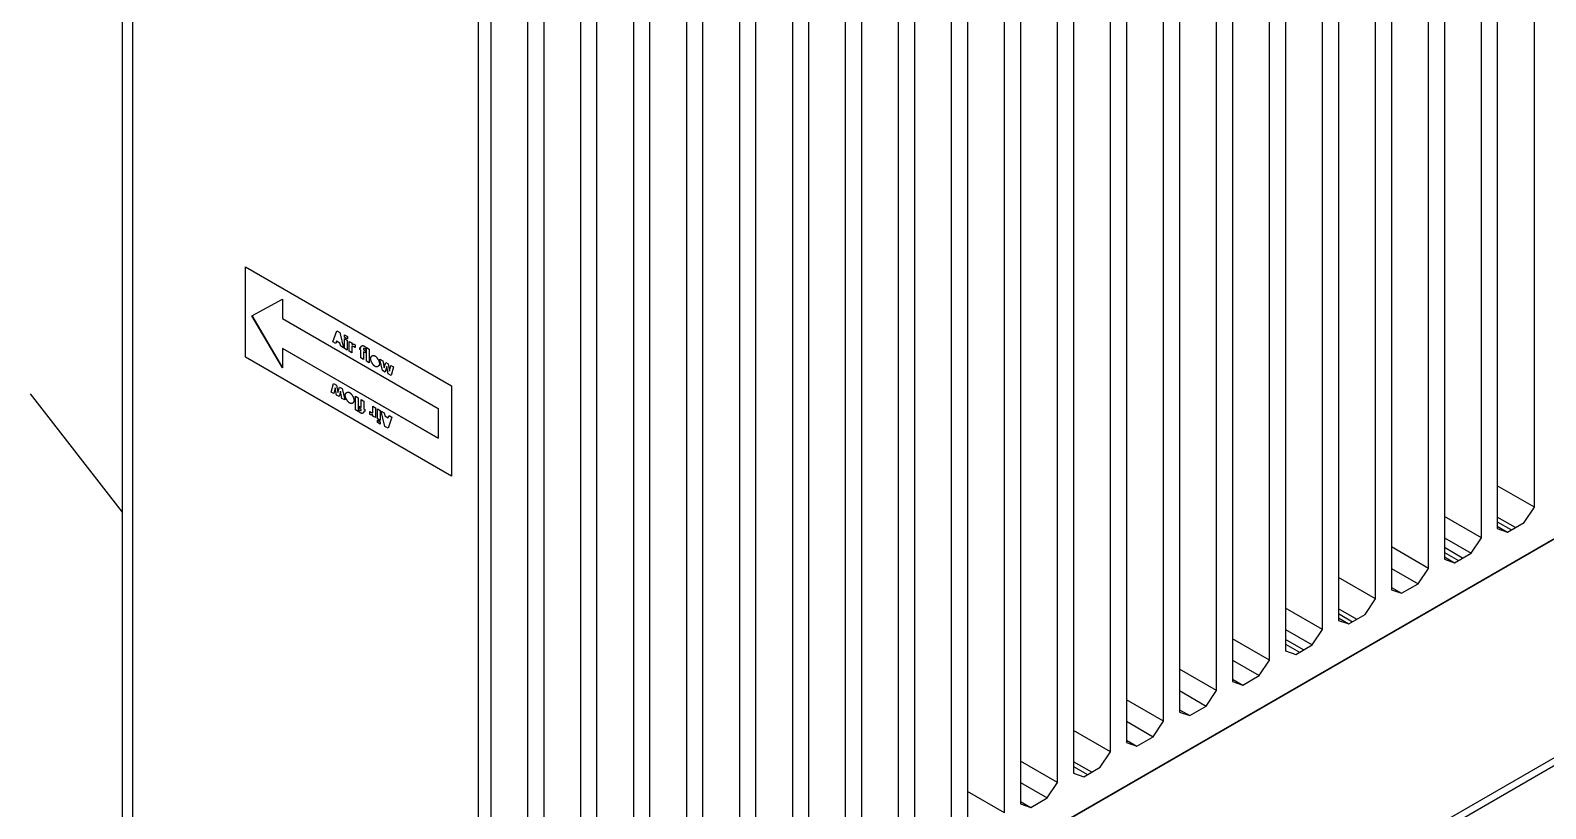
# Model space of a CAD drawing. Extents: x 0 to 258, y 0 to 184.
# Drawn here: x 67.93 to 80.94, y 89.93 to 96.62 of the extents above; entities that cross this region are included whole.
import ezdxf

# ---------------------------------------------------------------- set-up
doc = ezdxf.new("R2010")
doc.units = 0

msp = doc.modelspace()

# ---------------------------------------------------------------- linework, layer by layer
for p, q in [((80.839229, 92.522921), (80.839229, 104.032017)), ((80.520936, 103.848396), (80.520936, 92.3393)), ((80.384411, 92.260454), (80.384411, 103.76955)), ((80.066382, 103.58593), (80.066382, 92.076569)), ((79.929857, 91.997988), (79.929857, 103.507084)), ((79.611564, 103.323199), (79.611564, 91.814103)), ((79.475039, 91.735257), (79.475039, 103.244618)), ((79.156746, 103.060732), (79.156746, 91.551637)), ((79.020221, 91.472791), (79.020221, 102.981887)), ((78.701927, 102.798266), (78.701927, 91.28917)), ((78.565403, 91.210325), (78.565403, 102.71942)), ((78.247374, 102.5358), (78.247374, 91.026704)), ((78.110849, 90.947858), (78.110849, 102.456954)), ((77.792556, 102.273333), (77.792556, 90.764238)), ((77.656031, 90.685392), (77.656031, 102.194488)), ((77.337738, 102.010603), (77.337738, 90.501507)), ((77.201213, 90.422661), (77.201213, 101.932021)), ((76.883184, 101.748136), (76.883184, 90.23904)), ((76.746659, 90.160195), (76.746659, 101.66929)), ((76.428366, 101.48567), (76.428366, 89.976574)), ((76.291841, 89.897728), (76.291841, 101.406824)), ((68.717094, 101.20971), (68.717094, 87.16538)), ((75.973548, 101.223204), (75.973548, 89.714108)), ((68.804936, 101.087472), (68.804936, 87.042878)), ((75.837023, 89.635262), (75.837023, 101.144358)), ((75.518729, 100.960737), (75.518729, 89.451641)), ((75.382205, 89.372796), (75.382205, 100.881891)), ((75.064176, 100.698271), (75.064176, 89.18891)), ((74.927651, 89.110065), (74.927651, 100.619425)), ((74.609358, 100.43554), (74.609358, 88.926444)), ((74.472833, 88.847598), (74.472833, 100.356694)), ((74.154539, 100.173074), (74.154539, 88.663978)), ((74.018015, 88.585132), (74.018015, 100.094228)), ((73.699986, 99.910607), (73.699986, 88.401511)), ((73.563461, 88.322666), (73.563461, 99.831762)), ((73.245168, 99.648141), (73.245168, 88.139045)), ((73.108643, 88.060199), (73.108643, 99.569295)), ((72.79035, 99.385675), (72.79035, 87.876314)), ((72.653825, 87.797733), (72.653825, 99.306829)), ((71.77488, 86.922757), (71.77488, 99.166864)), ((72.335531, 99.122944), (72.335531, 87.613848)), ((72.199007, 87.535002), (72.199007, 99.044098)), ((71.880978, 98.860477), (71.880978, 87.351381)), ((85.492715, 94.841991), (71.77488, 86.922757)), ((71.77488, 86.92064), (85.492715, 94.839874)), ((69.777014, 93.809852), (69.777014, 94.58561)), ((69.777014, 94.58561), (71.544693, 93.565113)), ((69.777278, 94.585345), (69.777278, 94.585874)), ((69.777278, 94.585874), (71.544957, 93.565378)), ((69.82993, 94.16704), (70.095043, 94.309914)), ((70.095043, 94.309914), (70.095043, 94.14164)), ((70.095043, 93.718042), (69.82993, 94.16704)), ((69.830195, 94.167304), (70.095043, 93.718307)), ((70.095043, 94.14164), (71.429864, 93.371174)), ((70.526048, 93.943202), (70.558857, 94.0366)), ((70.55039, 93.929179), (70.526048, 93.943202)), ((70.55674, 93.948494), (70.55039, 93.929179)), ((70.587167, 93.930767), (70.55674, 93.948494)), ((70.558857, 94.0366), (70.585579, 94.021254)), ((70.585579, 94.021254), (70.618388, 93.890021)), ((70.593252, 93.904309), (70.587167, 93.930767)), ((70.626061, 93.982361), (70.626061, 94.002733)), ((70.626061, 94.002733), (70.650402, 93.988975)), ((70.650402, 93.968338), (70.626061, 93.982361)), ((70.626854, 93.884994), (70.626854, 93.969925)), ((70.626854, 93.969925), (70.649608, 93.956696)), ((70.649608, 93.956696), (70.649608, 93.872029)), ((70.650402, 93.988975), (70.650402, 93.968338)), ((70.667071, 93.861711), (70.667071, 93.946377)), ((70.667071, 93.946377), (70.689825, 93.933413)), ((70.689825, 93.933413), (70.689825, 93.921242)), ((70.689942, 93.921126), (70.690206, 93.921242)), ((70.690206, 93.921242), (70.691264, 93.921771)), ((70.691264, 93.921771), (70.692323, 93.9223)), ((70.692323, 93.9223), (70.693381, 93.922565)), ((70.693381, 93.922565), (70.69391, 93.922747)), ((70.69391, 93.922747), (70.694439, 93.922927)), ((70.694439, 93.922927), (70.695498, 93.923192)), ((70.695498, 93.923192), (70.696556, 93.923456)), ((70.696556, 93.923456), (70.697879, 93.923721)), ((70.697879, 93.923721), (70.699202, 93.923933)), ((70.699316, 93.923991), (70.69958, 93.924017)), ((70.69958, 93.924017), (70.700903, 93.923996)), ((70.700903, 93.923996), (70.702226, 93.923869)), ((70.702226, 93.923869), (70.70302, 93.923777)), ((70.70302, 93.923777), (70.704343, 93.923544)), ((70.704343, 93.923544), (70.705137, 93.923409)), ((70.705137, 93.923409), (70.70593, 93.923258)), ((70.70593, 93.923258), (70.707253, 93.922993)), ((70.707253, 93.922993), (70.708047, 93.922798)), ((70.708047, 93.922798), (70.708841, 93.922586)), ((70.708841, 93.922586), (70.710428, 93.922057)), ((70.710428, 93.922057), (70.712016, 93.921263)), ((70.711373, 93.921218), (70.711637, 93.921009)), ((70.711637, 93.921009), (70.71296, 93.920215)), ((70.71296, 93.920215), (70.714283, 93.919422)), ((70.714283, 93.919422), (70.716135, 93.918363)), ((70.716283, 93.918067), (70.716283, 93.892932)), ((71.544693, 92.789356), (69.777014, 93.809852)), ((71.429864, 93.115851), (70.095043, 93.886317)), ((70.095043, 93.886317), (70.095043, 93.718042)), ((70.095307, 93.886317), (70.095307, 93.886582)), ((70.095307, 93.886582), (71.429864, 93.116116)), ((70.618388, 93.890021), (70.593252, 93.904309)), ((70.649608, 93.872029), (70.626854, 93.884994)), ((70.689825, 93.848482), (70.667071, 93.861711)), ((70.69086, 93.905118), (70.689801, 93.90529)), ((70.689825, 93.905367), (70.689825, 93.848482)), ((70.691653, 93.904991), (70.69086, 93.905118)), ((70.692976, 93.904727), (70.691653, 93.904991)), ((70.69377, 93.904571), (70.692976, 93.904727)), ((70.694564, 93.904407), (70.69377, 93.904571)), ((70.695887, 93.904142), (70.694564, 93.904407)), ((70.69721, 93.903877), (70.695887, 93.904142)), ((70.698003, 93.903676), (70.69721, 93.903877)), ((70.699326, 93.903147), (70.698003, 93.903676)), ((70.70012, 93.90292), (70.699326, 93.903147)), ((70.701443, 93.90239), (70.70012, 93.90292)), ((70.702237, 93.902128), (70.701443, 93.90239)), ((70.70356, 93.901599), (70.702237, 93.902128)), ((70.704883, 93.900806), (70.70356, 93.901599)), ((70.705147, 93.90061), (70.704883, 93.900806)), ((70.706772, 93.899972), (70.705449, 93.900766)), ((70.708095, 93.899178), (70.706772, 93.899972)), ((70.709417, 93.89812), (70.708095, 93.899178)), ((70.71074, 93.897062), (70.709417, 93.89812)), ((70.712063, 93.896003), (70.71074, 93.897062)), ((70.713386, 93.894945), (70.712063, 93.896003)), ((70.71418, 93.894416), (70.713386, 93.894945)), ((70.714445, 93.894151), (70.71418, 93.894416)), ((70.716283, 93.892932), (70.714431, 93.894254)), ((70.756765, 93.876263), (70.756765, 93.894784)), ((70.756765, 93.894784), (70.766025, 93.889492)), ((70.766025, 93.870971), (70.756765, 93.876263)), ((70.765972, 93.891791), (70.765977, 93.89232)), ((70.765977, 93.89232), (70.766054, 93.893908)), ((70.766025, 93.889492), (70.766025, 93.891873)), ((70.766025, 93.804825), (70.766025, 93.870971)), ((70.788779, 93.791596), (70.766025, 93.804825)), ((70.766054, 93.893908), (70.766231, 93.895495)), ((70.766231, 93.895495), (70.766496, 93.896818)), ((70.766496, 93.896818), (70.766761, 93.898141)), ((70.766761, 93.898141), (70.76729, 93.899464)), ((70.76729, 93.899464), (70.767819, 93.900787)), ((70.767819, 93.900787), (70.768083, 93.901316)), ((70.768083, 93.901316), (70.768613, 93.902375)), ((70.768613, 93.902375), (70.769406, 93.903433)), ((70.769406, 93.903433), (70.7702, 93.904491)), ((70.7702, 93.904491), (70.770994, 93.905285)), ((70.770994, 93.905285), (70.771788, 93.906079)), ((70.771788, 93.906079), (70.772581, 93.906872)), ((70.772581, 93.906872), (70.77364, 93.907402)), ((70.77364, 93.907402), (70.774698, 93.907931)), ((70.774698, 93.907931), (70.775756, 93.90846)), ((70.775756, 93.90846), (70.776815, 93.908989)), ((70.776815, 93.908989), (70.777873, 93.909254)), ((70.777873, 93.909254), (70.778402, 93.909397)), ((70.778402, 93.909397), (70.779461, 93.909624)), ((70.779461, 93.909624), (70.780783, 93.909772)), ((70.780783, 93.909772), (70.782106, 93.909836)), ((70.782106, 93.909836), (70.783429, 93.90982)), ((70.783429, 93.90982), (70.784752, 93.909714)), ((70.784752, 93.909714), (70.786075, 93.909524)), ((70.786075, 93.909524), (70.787398, 93.909259)), ((70.787398, 93.909259), (70.788721, 93.908994)), ((70.787985, 93.877321), (70.787985, 93.876792)), ((70.787985, 93.876792), (70.806242, 93.866209)), ((70.788732, 93.879078), (70.788647, 93.877226)), ((70.788721, 93.908994), (70.790044, 93.908465)), ((70.788986, 93.880665), (70.788732, 93.879078)), ((70.806242, 93.847688), (70.788779, 93.857742)), ((70.788779, 93.857742), (70.788779, 93.791596)), ((70.789163, 93.881459), (70.788986, 93.880665)), ((70.789692, 93.882782), (70.789163, 93.881459)), ((70.790221, 93.88384), (70.789692, 93.882782)), ((70.790044, 93.908465), (70.791367, 93.907936)), ((70.790486, 93.88437), (70.790221, 93.88384)), ((70.791279, 93.885163), (70.790486, 93.88437)), ((70.792338, 93.885693), (70.791279, 93.885163)), ((70.791367, 93.907936), (70.79269, 93.907142)), ((70.792867, 93.885907), (70.792338, 93.885693)), ((70.79269, 93.907142), (70.794013, 93.906349)), ((70.793925, 93.886161), (70.792867, 93.885907)), ((70.794454, 93.886203), (70.793925, 93.886161)), ((70.794417, 93.906304), (70.794682, 93.9061)), ((70.795777, 93.886119), (70.794454, 93.886203)), ((70.794682, 93.9061), (70.796005, 93.905306)), ((70.7971, 93.885854), (70.795777, 93.886119)), ((70.796005, 93.905306), (70.796799, 93.904777)), ((70.796799, 93.904777), (70.798122, 93.903983)), ((70.798423, 93.885325), (70.7971, 93.885854)), ((70.798122, 93.903983), (70.799444, 93.903189)), ((70.799746, 93.884531), (70.798423, 93.885325)), ((70.799444, 93.903189), (70.800238, 93.90266)), ((70.800011, 93.884333), (70.799746, 93.884531)), ((70.800238, 93.90266), (70.801561, 93.901867)), ((70.801715, 93.883094), (70.800392, 93.883888)), ((70.801561, 93.901867), (70.802884, 93.900808)), ((70.803038, 93.882036), (70.801715, 93.883094)), ((70.802884, 93.900808), (70.803678, 93.900279)), ((70.80436, 93.880978), (70.803038, 93.882036)), ((70.803678, 93.900279), (70.805001, 93.899221)), ((70.805683, 93.879919), (70.80436, 93.880978)), ((70.805001, 93.899221), (70.806324, 93.898162)), ((70.807006, 93.878861), (70.805683, 93.879919)), ((70.806242, 93.866209), (70.806242, 93.847688)), ((70.806324, 93.898162), (70.807117, 93.897633)), ((70.808329, 93.877803), (70.807006, 93.878861)), ((70.807117, 93.897633), (70.807911, 93.897104)), ((70.807911, 93.897104), (70.809499, 93.896046)), ((70.809123, 93.877274), (70.808329, 93.877803)), ((70.809387, 93.877009), (70.809123, 93.877274)), ((70.811004, 93.875998), (70.809417, 93.877057)), ((70.809499, 93.896046), (70.811086, 93.894987)), ((70.811004, 93.895048), (70.811004, 93.875998)), ((70.815502, 93.77625), (70.815502, 93.893461)), ((70.815502, 93.893461), (70.838256, 93.880232)), ((70.838256, 93.880232), (70.838256, 93.763021)), ((70.850358, 93.798311), (70.850361, 93.798841)), ((70.850361, 93.798841), (70.850419, 93.800428)), ((70.850419, 93.800428), (70.850551, 93.802016)), ((70.850551, 93.802016), (70.850644, 93.802809)), ((70.850644, 93.802809), (70.850755, 93.803603)), ((70.850755, 93.803603), (70.85102, 93.804926)), ((70.85102, 93.804926), (70.851178, 93.80572)), ((70.85121, 93.793607), (70.851059, 93.796914)), ((70.851178, 93.80572), (70.85135, 93.806513)), ((70.851398, 93.791755), (70.85121, 93.793607)), ((70.85135, 93.806513), (70.851538, 93.807307)), ((70.851655, 93.789903), (70.851398, 93.791755)), ((70.851538, 93.807307), (70.852067, 93.80863)), ((70.851805, 93.789109), (70.851655, 93.789903)), ((70.851972, 93.788315), (70.851805, 93.789109)), ((70.852237, 93.786463), (70.851972, 93.788315)), ((70.852067, 93.80863), (70.852298, 93.809159)), ((70.852448, 93.78567), (70.852237, 93.786463)), ((70.852298, 93.809159), (70.852538, 93.809688)), ((70.852671, 93.784876), (70.852448, 93.78567)), ((70.852538, 93.809688), (70.853068, 93.811011)), ((70.852909, 93.784082), (70.852671, 93.784876)), ((70.853438, 93.78223), (70.852909, 93.784082)), ((70.853068, 93.811011), (70.853332, 93.811541)), ((70.853332, 93.811541), (70.853597, 93.81207)), ((70.853703, 93.781436), (70.853438, 93.78223)), ((70.853597, 93.81207), (70.854126, 93.813128)), ((70.853967, 93.780643), (70.853703, 93.781436)), ((70.854496, 93.77879), (70.853967, 93.780643)), ((70.854126, 93.813128), (70.85439, 93.813657)), ((70.85439, 93.813657), (70.854655, 93.814186)), ((70.854655, 93.814186), (70.855449, 93.815245)), ((70.855449, 93.815245), (70.855713, 93.815774)), ((70.855713, 93.815774), (70.855978, 93.816303)), ((70.855978, 93.816303), (70.856772, 93.817361)), ((70.856772, 93.817361), (70.857036, 93.817891)), ((70.857036, 93.817891), (70.857565, 93.81842)), ((70.857565, 93.81842), (70.858359, 93.819213)), ((70.858359, 93.819213), (70.858888, 93.819743)), ((70.858888, 93.819743), (70.859682, 93.820536)), ((70.859682, 93.820536), (70.860211, 93.820801)), ((70.860211, 93.820801), (70.86074, 93.821066)), ((70.86074, 93.821066), (70.861799, 93.821859)), ((70.861799, 93.821859), (70.862328, 93.822124)), ((70.862328, 93.822124), (70.862857, 93.822388)), ((70.862857, 93.822388), (70.863915, 93.822918)), ((70.863915, 93.822918), (70.864445, 93.823182)), ((70.864445, 93.823182), (70.865503, 93.823711)), ((70.865503, 93.823711), (70.866032, 93.823942)), ((70.866032, 93.823942), (70.866561, 93.824158)), ((70.866561, 93.824158), (70.86762, 93.824423)), ((70.86762, 93.824423), (70.868149, 93.8246)), ((70.868149, 93.8246), (70.868678, 93.824764)), ((70.868678, 93.824764), (70.869736, 93.825029)), ((70.869736, 93.825029), (70.870265, 93.825151)), ((70.870265, 93.825151), (70.870795, 93.825259)), ((70.870795, 93.825259), (70.872117, 93.825431)), ((70.872117, 93.825431), (70.872647, 93.825495)), ((70.872647, 93.825495), (70.873176, 93.825542)), ((70.873176, 93.825542), (70.874499, 93.825593)), ((70.874499, 93.825593), (70.875028, 93.82559)), ((70.875028, 93.82559), (70.875557, 93.825574)), ((70.875557, 93.825574), (70.87688, 93.825487)), ((70.87688, 93.825487), (70.877409, 93.825418)), ((70.877409, 93.825418), (70.877938, 93.825331)), ((70.877938, 93.825331), (70.878732, 93.825222)), ((70.878732, 93.825222), (70.880055, 93.824958)), ((70.880055, 93.824958), (70.880849, 93.824791)), ((70.880849, 93.824791), (70.882172, 93.824526)), ((70.882172, 93.824526), (70.883495, 93.823997)), ((70.883495, 93.823997), (70.884817, 93.823468)), ((70.884817, 93.823468), (70.887701, 93.82188)), ((70.888257, 93.82147), (70.888522, 93.821264)), ((70.888522, 93.821264), (70.889845, 93.82047)), ((70.889845, 93.82047), (70.892649, 93.818354)), ((70.892649, 93.818354), (70.893972, 93.817295)), ((70.893972, 93.817295), (70.895295, 93.815972)), ((70.895295, 93.815972), (70.896089, 93.815443)), ((70.896089, 93.815443), (70.896882, 93.814914)), ((70.896882, 93.814914), (70.898205, 93.813591)), ((70.898205, 93.813591), (70.898735, 93.812797)), ((70.898735, 93.812797), (70.899264, 93.812004)), ((70.899264, 93.812004), (70.900587, 93.810681)), ((70.900587, 93.810681), (70.901116, 93.809887)), ((70.901116, 93.809887), (70.901645, 93.809093)), ((70.901645, 93.809093), (70.902968, 93.807506)), ((70.902968, 93.807506), (70.903497, 93.806712)), ((70.903497, 93.806712), (70.904026, 93.805918)), ((70.904026, 93.805918), (70.905349, 93.804331)), ((70.905349, 93.804331), (70.905878, 93.803537)), ((70.905878, 93.803537), (70.906407, 93.802743)), ((70.906407, 93.802743), (70.907466, 93.801156)), ((70.907466, 93.801156), (70.907995, 93.800362)), ((70.907995, 93.800362), (70.908524, 93.799568)), ((70.908524, 93.799568), (70.909582, 93.797981)), ((70.909582, 93.797981), (70.910112, 93.797187)), ((70.910112, 93.797187), (70.910641, 93.796393)), ((70.910641, 93.796393), (70.911699, 93.794806)), ((70.911699, 93.794806), (70.912228, 93.794012)), ((70.912228, 93.794012), (70.912757, 93.793218)), ((70.912757, 93.793218), (70.913816, 93.791366)), ((70.913816, 93.791366), (70.914345, 93.790572)), ((70.914345, 93.790572), (70.915403, 93.78872)), ((70.915403, 93.78872), (70.915932, 93.787926)), ((70.915932, 93.787926), (70.916462, 93.787133)), ((70.916462, 93.787133), (70.917255, 93.785281)), ((70.917255, 93.785281), (70.917785, 93.784487)), ((70.917785, 93.784487), (70.918314, 93.783693)), ((70.918314, 93.783693), (70.919107, 93.781841)), ((70.919107, 93.781841), (70.919372, 93.781047)), ((70.919372, 93.781047), (70.920166, 93.779195)), ((70.951762, 93.697405), (70.930331, 93.794507)), ((70.930331, 93.794507), (70.954408, 93.780748)), ((70.954408, 93.780748), (70.965785, 93.718042)), ((70.838256, 93.763021), (70.815502, 93.77625)), ((70.854761, 93.777997), (70.854496, 93.77879)), ((70.855025, 93.777203), (70.854761, 93.777997)), ((70.855819, 93.775351), (70.855025, 93.777203)), ((70.856084, 93.774557), (70.855819, 93.775351)), ((70.856348, 93.773763), (70.856084, 93.774557)), ((70.857142, 93.771911), (70.856348, 93.773763)), ((70.857407, 93.771118), (70.857142, 93.771911)), ((70.857936, 93.770324), (70.857407, 93.771118)), ((70.85873, 93.768472), (70.857936, 93.770324)), ((70.859259, 93.767678), (70.85873, 93.768472)), ((70.860052, 93.765826), (70.859259, 93.767678)), ((70.860582, 93.765032), (70.860052, 93.765826)), ((70.861111, 93.764238), (70.860582, 93.765032)), ((70.862169, 93.762386), (70.861111, 93.764238)), ((70.862698, 93.761593), (70.862169, 93.762386)), ((70.863227, 93.760799), (70.862698, 93.761593)), ((70.864286, 93.758947), (70.863227, 93.760799)), ((70.864815, 93.758153), (70.864286, 93.758947)), ((70.865873, 93.756565), (70.864815, 93.758153)), ((70.866402, 93.755772), (70.865873, 93.756565)), ((70.866932, 93.754978), (70.866402, 93.755772)), ((70.86799, 93.75339), (70.866932, 93.754978)), ((70.868519, 93.752597), (70.86799, 93.75339)), ((70.869048, 93.751803), (70.868519, 93.752597)), ((70.870107, 93.750215), (70.869048, 93.751803)), ((70.870636, 93.749422), (70.870107, 93.750215)), ((70.871165, 93.748628), (70.870636, 93.749422)), ((70.872488, 93.74704), (70.871165, 93.748628)), ((70.873017, 93.746247), (70.872488, 93.74704)), ((70.873546, 93.745453), (70.873017, 93.746247)), ((70.874869, 93.743865), (70.873546, 93.745453)), ((70.875398, 93.743072), (70.874869, 93.743865)), ((70.875927, 93.742278), (70.875398, 93.743072)), ((70.87725, 93.740955), (70.875927, 93.742278)), ((70.87778, 93.740161), (70.87725, 93.740955)), ((70.878309, 93.739368), (70.87778, 93.740161)), ((70.879632, 93.738045), (70.878309, 93.739368)), ((70.880425, 93.737515), (70.879632, 93.738045)), ((70.881219, 93.736986), (70.880425, 93.737515)), ((70.882542, 93.735663), (70.881219, 93.736986)), ((70.883865, 93.734605), (70.882542, 93.735663)), ((70.88667, 93.732488), (70.883865, 93.734605)), ((70.887992, 93.731695), (70.88667, 93.732488)), ((70.888257, 93.731488), (70.887992, 93.731695)), ((70.891152, 93.730057), (70.8884, 93.73138)), ((70.892474, 93.729528), (70.891152, 93.730057)), ((70.893797, 93.728999), (70.892474, 93.729528)), ((70.89512, 93.728469), (70.893797, 93.728999)), ((70.896443, 93.728205), (70.89512, 93.728469)), ((70.897237, 93.728075), (70.896443, 93.728205)), ((70.898031, 93.727964), (70.897237, 93.728075)), ((70.898824, 93.727871), (70.898031, 93.727964)), ((70.900147, 93.727744), (70.898824, 93.727871)), ((70.900677, 93.727707), (70.900147, 93.727744)), ((70.901206, 93.727689), (70.900677, 93.727707)), ((70.902529, 93.727699), (70.901206, 93.727689)), ((70.903058, 93.727729), (70.902529, 93.727699)), ((70.903587, 93.727776), (70.903058, 93.727729)), ((70.904116, 93.727837), (70.903587, 93.727776)), ((70.905439, 93.728006), (70.904116, 93.727837)), ((70.905968, 93.728112), (70.905439, 93.728006)), ((70.906497, 93.728234), (70.905968, 93.728112)), ((70.907556, 93.728499), (70.906497, 93.728234)), ((70.908085, 93.728663), (70.907556, 93.728499)), ((70.909143, 93.728927), (70.908085, 93.728663)), ((70.909672, 93.729128), (70.909143, 93.728927)), ((70.910202, 93.729345), (70.909672, 93.729128)), ((70.91126, 93.729874), (70.910202, 93.729345)), ((70.911789, 93.730128), (70.91126, 93.729874)), ((70.912318, 93.730393), (70.911789, 93.730128)), ((70.913377, 93.730922), (70.912318, 93.730393)), ((70.913906, 93.731187), (70.913377, 93.730922)), ((70.914964, 93.731716), (70.913906, 93.731187)), ((70.915493, 93.73198), (70.914964, 93.731716)), ((70.916022, 93.732245), (70.915493, 93.73198)), ((70.916816, 93.733039), (70.916022, 93.732245)), ((70.917345, 93.733303), (70.916816, 93.733039)), ((70.917874, 93.733832), (70.917345, 93.733303)), ((70.918668, 93.734626), (70.917874, 93.733832)), ((70.919197, 93.735155), (70.918668, 93.734626)), ((70.919727, 93.735685), (70.919197, 93.735155)), ((70.92052, 93.736743), (70.919727, 93.735685)), ((70.920166, 93.779195), (70.92043, 93.778401)), ((70.92043, 93.778401), (70.920695, 93.777608)), ((70.920785, 93.737272), (70.92052, 93.736743)), ((70.920695, 93.777608), (70.921489, 93.775756)), ((70.921579, 93.73833), (70.920785, 93.737272)), ((70.921489, 93.775756), (70.921753, 93.774962)), ((70.921843, 93.73886), (70.921579, 93.73833)), ((70.921753, 93.774962), (70.922018, 93.774168)), ((70.922108, 93.739389), (70.921843, 93.73886)), ((70.922018, 93.774168), (70.922547, 93.772316)), ((70.922637, 93.740447), (70.922108, 93.739389)), ((70.922547, 93.772316), (70.922812, 93.771522)), ((70.922902, 93.740976), (70.922637, 93.740447)), ((70.922812, 93.771522), (70.923076, 93.770729)), ((70.923166, 93.741505), (70.922902, 93.740976)), ((70.923076, 93.770729), (70.923335, 93.769935)), ((70.923431, 93.742035), (70.923166, 93.741505)), ((70.923335, 93.769935), (70.923865, 93.768083)), ((70.92396, 93.743357), (70.923431, 93.742035)), ((70.923865, 93.768083), (70.924087, 93.767289)), ((70.924201, 93.743887), (70.92396, 93.743357)), ((70.924087, 93.767289), (70.924296, 93.766495)), ((70.924431, 93.744416), (70.924201, 93.743887)), ((70.924296, 93.766495), (70.92456, 93.764643)), ((70.92496, 93.745739), (70.924431, 93.744416)), ((70.92456, 93.764643), (70.924727, 93.763849)), ((70.924727, 93.763849), (70.924878, 93.763056)), ((70.924878, 93.763056), (70.925132, 93.761204)), ((70.925148, 93.746532), (70.92496, 93.745739)), ((70.925132, 93.761204), (70.925317, 93.759352)), ((70.925322, 93.747326), (70.925148, 93.746532)), ((70.925317, 93.759352), (70.925468, 93.756018)), ((70.925484, 93.74812), (70.925322, 93.747326)), ((70.925748, 93.749443), (70.925484, 93.74812)), ((70.926013, 93.752486), (70.925748, 93.749443)), ((70.926071, 93.754073), (70.926013, 93.752486)), ((70.926074, 93.754602), (70.926071, 93.754073)), ((70.975839, 93.683382), (70.951762, 93.697405)), ((70.965785, 93.718042), (70.979543, 93.766196)), ((70.988804, 93.730742), (70.975839, 93.683382)), ((70.979543, 93.766196), (70.999916, 93.754555)), ((71.001768, 93.668565), (70.988804, 93.730742)), ((70.999916, 93.754555), (71.012881, 93.69079)), ((71.02611, 93.654542), (71.001768, 93.668565)), ((71.012881, 93.69079), (71.023993, 93.740532)), ((71.023993, 93.740532), (71.047541, 93.727038)), ((71.047541, 93.727038), (71.02611, 93.654542)), ((71.77488, 85.04263), (86.730169, 93.676238)), ((70.510967, 93.511138), (70.532398, 93.583634)), ((70.532398, 93.583634), (70.55674, 93.569611)), ((70.545627, 93.547386), (70.534515, 93.497645)), ((70.558592, 93.483622), (70.545627, 93.547386)), ((70.55674, 93.569611), (70.569704, 93.507434)), ((70.569704, 93.507434), (70.582404, 93.55453)), ((70.582404, 93.55453), (70.606746, 93.540507)), ((70.606746, 93.540507), (70.628177, 93.44367)), ((71.544693, 93.565113), (71.544693, 92.789356)), ((71.544957, 93.565378), (71.544957, 92.78962)), ((67.929214, 93.496827), (68.717134, 92.479037)), ((70.534515, 93.497645), (70.510967, 93.511138)), ((70.578965, 93.47198), (70.558592, 93.483622)), ((70.592723, 93.520134), (70.578965, 93.47198)), ((70.6041, 93.457428), (70.592723, 93.520134)), ((70.628177, 93.44367), (70.6041, 93.457428)), ((70.632408, 93.483537), (70.632411, 93.484066)), ((70.632411, 93.484066), (70.632469, 93.485654)), ((70.632469, 93.485654), (70.632733, 93.488696)), ((70.632733, 93.488696), (70.632998, 93.490019)), ((70.632998, 93.490019), (70.633157, 93.490813)), ((70.63317, 93.478788), (70.633016, 93.482121)), ((70.633157, 93.490813), (70.633331, 93.491607)), ((70.633355, 93.476936), (70.63317, 93.478788)), ((70.633331, 93.491607), (70.633519, 93.492401)), ((70.633609, 93.475084), (70.633355, 93.476936)), ((70.633519, 93.492401), (70.634048, 93.493723)), ((70.633757, 93.47429), (70.633609, 93.475084)), ((70.633924, 93.473496), (70.633757, 93.47429)), ((70.634189, 93.471644), (70.633924, 93.473496)), ((70.634048, 93.493723), (70.634279, 93.494253)), ((70.634398, 93.47085), (70.634189, 93.471644)), ((70.634279, 93.494253), (70.634522, 93.494782)), ((70.63462, 93.470056), (70.634398, 93.47085)), ((70.634522, 93.494782), (70.635051, 93.496105)), ((70.635149, 93.468204), (70.63462, 93.470056)), ((70.635051, 93.496105), (70.635316, 93.496634)), ((70.635408, 93.467411), (70.635149, 93.468204)), ((70.635316, 93.496634), (70.63558, 93.497163)), ((70.635673, 93.466617), (70.635408, 93.467411)), ((70.63558, 93.497163), (70.635845, 93.497692)), ((70.635937, 93.465823), (70.635673, 93.466617)), ((70.635845, 93.497692), (70.636374, 93.49875)), ((70.636467, 93.463971), (70.635937, 93.465823)), ((70.636374, 93.49875), (70.636639, 93.49928)), ((70.636731, 93.463177), (70.636467, 93.463971)), ((70.636639, 93.49928), (70.636903, 93.499809)), ((70.636996, 93.462384), (70.636731, 93.463177)), ((70.636903, 93.499809), (70.637697, 93.500867)), ((70.63779, 93.460531), (70.636996, 93.462384)), ((70.637697, 93.500867), (70.637962, 93.501396)), ((70.638054, 93.459738), (70.63779, 93.460531)), ((70.637962, 93.501396), (70.638755, 93.50219)), ((70.638319, 93.458944), (70.638054, 93.459738)), ((70.639112, 93.457092), (70.638319, 93.458944)), ((70.638755, 93.50219), (70.639284, 93.502719)), ((70.639377, 93.456298), (70.639112, 93.457092)), ((70.639284, 93.502719), (70.639814, 93.503248)), ((70.640171, 93.454446), (70.639377, 93.456298)), ((70.639814, 93.503248), (70.640607, 93.504042)), ((70.6407, 93.453652), (70.640171, 93.454446)), ((70.640607, 93.504042), (70.641137, 93.504307)), ((70.641229, 93.452859), (70.6407, 93.453652)), ((70.641137, 93.504307), (70.641666, 93.504571)), ((70.642023, 93.451006), (70.641229, 93.452859)), ((70.641666, 93.504571), (70.642459, 93.505365)), ((70.642552, 93.450213), (70.642023, 93.451006)), ((70.642459, 93.505365), (70.642989, 93.50563)), ((70.643081, 93.449419), (70.642552, 93.450213)), ((70.642989, 93.50563), (70.643518, 93.505894)), ((70.64414, 93.447567), (70.643081, 93.449419)), ((70.643518, 93.505894), (70.644576, 93.506423)), ((70.644669, 93.446773), (70.64414, 93.447567)), ((70.644576, 93.506423), (70.645105, 93.506688)), ((70.645727, 93.444921), (70.644669, 93.446773)), ((70.645105, 93.506688), (70.646164, 93.507217)), ((70.646256, 93.444127), (70.645727, 93.444921)), ((70.646164, 93.507217), (70.646693, 93.507482)), ((70.646785, 93.443334), (70.646256, 93.444127)), ((70.646693, 93.507482), (70.647222, 93.507736)), ((70.647844, 93.441746), (70.646785, 93.443334)), ((70.647222, 93.507736), (70.64828, 93.508265)), ((70.648373, 93.440952), (70.647844, 93.441746)), ((70.64828, 93.508265), (70.648809, 93.508479)), ((70.648902, 93.440159), (70.648373, 93.440952)), ((70.648809, 93.508479), (70.649339, 93.508683)), ((70.64996, 93.438571), (70.648902, 93.440159)), ((70.649339, 93.508683), (70.650397, 93.508948)), ((70.65049, 93.437777), (70.64996, 93.438571)), ((70.650397, 93.508948), (70.650926, 93.509112)), ((70.651019, 93.436984), (70.65049, 93.437777)), ((70.650926, 93.509112), (70.651984, 93.509376)), ((70.652077, 93.435396), (70.651019, 93.436984)), ((70.651984, 93.509376), (70.652514, 93.509498)), ((70.652606, 93.434602), (70.652077, 93.435396)), ((70.652514, 93.509498), (70.653043, 93.509604)), ((70.653135, 93.433809), (70.652606, 93.434602)), ((70.653043, 93.509604), (70.654366, 93.509773)), ((70.654458, 93.432221), (70.653135, 93.433809)), ((70.654366, 93.509773), (70.654895, 93.509834)), ((70.654987, 93.431427), (70.654458, 93.432221)), ((70.654895, 93.509834), (70.655424, 93.509882)), ((70.655517, 93.430634), (70.654987, 93.431427)), ((70.655424, 93.509882), (70.655953, 93.509911)), ((70.65684, 93.429046), (70.655517, 93.430634)), ((70.655953, 93.509911), (70.657276, 93.509921)), ((70.657369, 93.428252), (70.65684, 93.429046)), ((70.657276, 93.509921), (70.657805, 93.509903)), ((70.657898, 93.427459), (70.657369, 93.428252)), ((70.657805, 93.509903), (70.658334, 93.509866)), ((70.659221, 93.426136), (70.657898, 93.427459)), ((70.658334, 93.509866), (70.659657, 93.509736)), ((70.65975, 93.425342), (70.659221, 93.426136)), ((70.659657, 93.509736), (70.660451, 93.509646)), ((70.660279, 93.424548), (70.65975, 93.425342)), ((70.661602, 93.423225), (70.660279, 93.424548)), ((70.660451, 93.509646), (70.661245, 93.509535)), ((70.661245, 93.509535), (70.662039, 93.509405)), ((70.662396, 93.422696), (70.661602, 93.423225)), ((70.662039, 93.509405), (70.663361, 93.509141)), ((70.66319, 93.422167), (70.662396, 93.422696)), ((70.664512, 93.420844), (70.66319, 93.422167)), ((70.663361, 93.509141), (70.664684, 93.508612)), ((70.665835, 93.419786), (70.664512, 93.420844)), ((70.664684, 93.508612), (70.666007, 93.508082)), ((70.66864, 93.417669), (70.665835, 93.419786)), ((70.666007, 93.508082), (70.66733, 93.507553)), ((70.66733, 93.507553), (70.670082, 93.50623)), ((70.669963, 93.416875), (70.66864, 93.417669)), ((70.670227, 93.416669), (70.669963, 93.416875)), ((70.670227, 93.506651), (70.670492, 93.506445)), ((70.670492, 93.506445), (70.671815, 93.505651)), ((70.6734, 93.414674), (70.670516, 93.416261)), ((70.671815, 93.505651), (70.67462, 93.503534)), ((70.674723, 93.414145), (70.6734, 93.414674)), ((70.67462, 93.503534), (70.675942, 93.502476)), ((70.676046, 93.413616), (70.674723, 93.414145)), ((70.675942, 93.502476), (70.677265, 93.501153)), ((70.677369, 93.413351), (70.676046, 93.413616)), ((70.677265, 93.501153), (70.678059, 93.500624)), ((70.678162, 93.413184), (70.677369, 93.413351)), ((70.678059, 93.500624), (70.678853, 93.500095)), ((70.679485, 93.41292), (70.678162, 93.413184)), ((70.678853, 93.500095), (70.680176, 93.498772)), ((70.680279, 93.412811), (70.679485, 93.41292)), ((70.680176, 93.498772), (70.680705, 93.497978)), ((70.680808, 93.412724), (70.680279, 93.412811)), ((70.680705, 93.497978), (70.681234, 93.497184)), ((70.681337, 93.412653), (70.680808, 93.412724)), ((70.681234, 93.497184), (70.682557, 93.495861)), ((70.68266, 93.412568), (70.681337, 93.412653)), ((70.682557, 93.495861), (70.683086, 93.495068)), ((70.683189, 93.412549), (70.68266, 93.412568)), ((70.683086, 93.495068), (70.683615, 93.494274)), ((70.683719, 93.412549), (70.683189, 93.412549)), ((70.683615, 93.494274), (70.684938, 93.492686)), ((70.685041, 93.412597), (70.683719, 93.412549)), ((70.684938, 93.492686), (70.685467, 93.491893)), ((70.685571, 93.412647), (70.685041, 93.412597)), ((70.685467, 93.491893), (70.685997, 93.491099)), ((70.6861, 93.412711), (70.685571, 93.412647)), ((70.685997, 93.491099), (70.687319, 93.489511)), ((70.687423, 93.412883), (70.6861, 93.412711)), ((70.687319, 93.489511), (70.687849, 93.488718)), ((70.687952, 93.412989), (70.687423, 93.412883)), ((70.687849, 93.488718), (70.688378, 93.487924)), ((70.688481, 93.413113), (70.687952, 93.412989)), ((70.688378, 93.487924), (70.689436, 93.486336)), ((70.689539, 93.413378), (70.688481, 93.413113)), ((70.689436, 93.486336), (70.689965, 93.485543)), ((70.690069, 93.413542), (70.689539, 93.413378)), ((70.689965, 93.485543), (70.690494, 93.484749)), ((70.690598, 93.413719), (70.690069, 93.413542)), ((70.690494, 93.484749), (70.691553, 93.483161)), ((70.691656, 93.413983), (70.690598, 93.413719)), ((70.691553, 93.483161), (70.692082, 93.482368)), ((70.692185, 93.4142), (70.691656, 93.413983)), ((70.692082, 93.482368), (70.692611, 93.481574)), ((70.692714, 93.414428), (70.692185, 93.4142)), ((70.692611, 93.481574), (70.693669, 93.479986)), ((70.693773, 93.414957), (70.692714, 93.414428)), ((70.693669, 93.479986), (70.694199, 93.479193)), ((70.694302, 93.415222), (70.693773, 93.414957)), ((70.694199, 93.479193), (70.695257, 93.47734)), ((70.69536, 93.415751), (70.694302, 93.415222)), ((70.695257, 93.47734), (70.695786, 93.476547)), ((70.695889, 93.416015), (70.69536, 93.415751)), ((70.695786, 93.476547), (70.696315, 93.475753)), ((70.696418, 93.41628), (70.695889, 93.416015)), ((70.696315, 93.475753), (70.697374, 93.473901)), ((70.697477, 93.417074), (70.696418, 93.41628)), ((70.697374, 93.473901), (70.697903, 93.473107)), ((70.698006, 93.417338), (70.697477, 93.417074)), ((70.697903, 93.473107), (70.698432, 93.472313)), ((70.698535, 93.417603), (70.698006, 93.417338)), ((70.698432, 93.472313), (70.699226, 93.470461)), ((70.699329, 93.418397), (70.698535, 93.417603)), ((70.699226, 93.470461), (70.699755, 93.469668)), ((70.699858, 93.418926), (70.699329, 93.418397)), ((70.699755, 93.469668), (70.700549, 93.467815)), ((70.700652, 93.41972), (70.699858, 93.418926)), ((70.700549, 93.467815), (70.701078, 93.467022)), ((70.701181, 93.420249), (70.700652, 93.41972)), ((70.701078, 93.467022), (70.701342, 93.466228)), ((70.70171, 93.420778), (70.701181, 93.420249)), ((70.701342, 93.466228), (70.702136, 93.464376)), ((70.702504, 93.421836), (70.70171, 93.420778)), ((70.702136, 93.464376), (70.702401, 93.463582)), ((70.702401, 93.463582), (70.702665, 93.462788)), ((70.702768, 93.422365), (70.702504, 93.421836)), ((70.702665, 93.462788), (70.703459, 93.460936)), ((70.703033, 93.422895), (70.702768, 93.422365)), ((70.703827, 93.423953), (70.703033, 93.422895)), ((70.703459, 93.460936), (70.703724, 93.460143)), ((70.703724, 93.460143), (70.703988, 93.459349)), ((70.704091, 93.424482), (70.703827, 93.423953)), ((70.703988, 93.459349), (70.704517, 93.457497)), ((70.704356, 93.425011), (70.704091, 93.424482)), ((70.704885, 93.42607), (70.704356, 93.425011)), ((70.704517, 93.457497), (70.704782, 93.456703)), ((70.704782, 93.456703), (70.705047, 93.455909)), ((70.70515, 93.426599), (70.704885, 93.42607)), ((70.705047, 93.455909), (70.705576, 93.454057)), ((70.705414, 93.427128), (70.70515, 93.426599)), ((70.705943, 93.428451), (70.705414, 93.427128)), ((70.705576, 93.454057), (70.705811, 93.453263)), ((70.705811, 93.453263), (70.706036, 93.45247)), ((70.706187, 93.42898), (70.705943, 93.428451)), ((70.706036, 93.45247), (70.706245, 93.451676)), ((70.706414, 93.429509), (70.706187, 93.42898)), ((70.706245, 93.451676), (70.70651, 93.449824)), ((70.706944, 93.430832), (70.706414, 93.429509)), ((70.70651, 93.449824), (70.706676, 93.44903)), ((70.706676, 93.44903), (70.706827, 93.448236)), ((70.706827, 93.448236), (70.707081, 93.446384)), ((70.707131, 93.431626), (70.706944, 93.430832)), ((70.707081, 93.446384), (70.707269, 93.444532)), ((70.707306, 93.43242), (70.707131, 93.431626)), ((70.707269, 93.444532), (70.707423, 93.441225)), ((70.707465, 93.433213), (70.707306, 93.43242)), ((70.707729, 93.434536), (70.707465, 93.433213)), ((70.707838, 93.43533), (70.707729, 93.434536)), ((70.707931, 93.436124), (70.707838, 93.43533)), ((70.708065, 93.437711), (70.707931, 93.436124)), ((70.708124, 93.439299), (70.708065, 93.437711)), ((70.708126, 93.439828), (70.708124, 93.439299)), ((70.719988, 93.475155), (70.743006, 93.461926)), ((70.719988, 93.35768), (70.719988, 93.475155)), ((70.720252, 93.475155), (70.743006, 93.461926)), ((70.720252, 93.47489), (70.720252, 93.475155)), ((70.743006, 93.461926), (70.743006, 93.344451)), ((70.743006, 93.461926), (70.743006, 93.344716)), ((70.752267, 93.390224), (70.769729, 93.38017)), ((70.752267, 93.371968), (70.752267, 93.390224)), ((70.769729, 93.38017), (70.769729, 93.44658)), ((70.769729, 93.44658), (70.792483, 93.433351)), ((70.792483, 93.433351), (70.792483, 93.367205)), ((70.743006, 93.344451), (70.719988, 93.35768)), ((70.743006, 93.344716), (70.743006, 93.344716)), ((70.74724, 93.343128), (70.74724, 93.362178)), ((70.74724, 93.362178), (70.749092, 93.36112)), ((70.748986, 93.342094), (70.747398, 93.343152)), ((70.750573, 93.341035), (70.748986, 93.342094)), ((70.749097, 93.36113), (70.749362, 93.360866)), ((70.749362, 93.360866), (70.750155, 93.360337)), ((70.750155, 93.360337), (70.751478, 93.359278)), ((70.751367, 93.340506), (70.750573, 93.341035)), ((70.752161, 93.339977), (70.751367, 93.340506)), ((70.751478, 93.359278), (70.752801, 93.35822)), ((70.753484, 93.338919), (70.752161, 93.339977)), ((70.770523, 93.361384), (70.752267, 93.371968)), ((70.752801, 93.35822), (70.754124, 93.357162)), ((70.754807, 93.33786), (70.753484, 93.338919)), ((70.754124, 93.357162), (70.755447, 93.356103)), ((70.7556, 93.337331), (70.754807, 93.33786)), ((70.755447, 93.356103), (70.75677, 93.355045)), ((70.756923, 93.336273), (70.7556, 93.337331)), ((70.75677, 93.355045), (70.758093, 93.354251)), ((70.758246, 93.335479), (70.756923, 93.336273)), ((70.75904, 93.33495), (70.758246, 93.335479)), ((70.758471, 93.353807), (70.758736, 93.353608)), ((70.758736, 93.353608), (70.760059, 93.352814)), ((70.760363, 93.334156), (70.75904, 93.33495)), ((70.760059, 93.352814), (70.761382, 93.352285)), ((70.761686, 93.333362), (70.760363, 93.334156)), ((70.761382, 93.352285), (70.762704, 93.352021)), ((70.76248, 93.332833), (70.761686, 93.333362)), ((70.763802, 93.332039), (70.76248, 93.332833)), ((70.762704, 93.352021), (70.764027, 93.351936)), ((70.764067, 93.331833), (70.763802, 93.332039)), ((70.764027, 93.351936), (70.764557, 93.351978)), ((70.765795, 93.331), (70.764472, 93.331793)), ((70.764557, 93.351978), (70.765615, 93.352232)), ((70.765615, 93.352232), (70.766144, 93.352447)), ((70.767118, 93.330206), (70.765795, 93.331)), ((70.766144, 93.352447), (70.767202, 93.352976)), ((70.768441, 93.329677), (70.767118, 93.330206)), ((70.767202, 93.352976), (70.767996, 93.35377)), ((70.767996, 93.35377), (70.768261, 93.354299)), ((70.768261, 93.354299), (70.76879, 93.355357)), ((70.769764, 93.329148), (70.768441, 93.329677)), ((70.76879, 93.355357), (70.769319, 93.35668)), ((70.769319, 93.35668), (70.769496, 93.357474)), ((70.769496, 93.357474), (70.769753, 93.359061)), ((70.769753, 93.359061), (70.769838, 93.360913)), ((70.771086, 93.328883), (70.769764, 93.329148)), ((70.770523, 93.360855), (70.770523, 93.361384)), ((70.772409, 93.328618), (70.771086, 93.328883)), ((70.773732, 93.328425), (70.772409, 93.328618)), ((70.775055, 93.328322), (70.773732, 93.328425)), ((70.776378, 93.328303), (70.775055, 93.328322)), ((70.777701, 93.32837), (70.776378, 93.328303)), ((70.779024, 93.328515), (70.777701, 93.32837)), ((70.780082, 93.328743), (70.779024, 93.328515)), ((70.780611, 93.328886), (70.780082, 93.328743)), ((70.78167, 93.32915), (70.780611, 93.328886)), ((70.782728, 93.329679), (70.78167, 93.32915)), ((70.783786, 93.330208), (70.782728, 93.329679)), ((70.784845, 93.330738), (70.783786, 93.330208)), ((70.785903, 93.331267), (70.784845, 93.330738)), ((70.786697, 93.332061), (70.785903, 93.331267)), ((70.787491, 93.332854), (70.786697, 93.332061)), ((70.788284, 93.333648), (70.787491, 93.332854)), ((70.789078, 93.334706), (70.788284, 93.333648)), ((70.789872, 93.335765), (70.789078, 93.334706)), ((70.790401, 93.336823), (70.789872, 93.335765)), ((70.790666, 93.337352), (70.790401, 93.336823)), ((70.791195, 93.338675), (70.790666, 93.337352)), ((70.791724, 93.339998), (70.791195, 93.338675)), ((70.791989, 93.341321), (70.791724, 93.339998)), ((70.792253, 93.342644), (70.791989, 93.341321)), ((70.792428, 93.344231), (70.792253, 93.342644)), ((70.792507, 93.345819), (70.792428, 93.344231)), ((70.792483, 93.367205), (70.801744, 93.361913)), ((70.801744, 93.343393), (70.792483, 93.348684)), ((70.792483, 93.348684), (70.792483, 93.346303)), ((70.79251, 93.346348), (70.792507, 93.345819)), ((70.801744, 93.361913), (70.801744, 93.343393)), ((70.842225, 93.320109), (70.842225, 93.34498)), ((70.842225, 93.34498), (70.844077, 93.343922)), ((70.844201, 93.318718), (70.842349, 93.319776)), ((70.844037, 93.343988), (70.844302, 93.343723)), ((70.845524, 93.317924), (70.844201, 93.318718)), ((70.844302, 93.343723), (70.845096, 93.343194)), ((70.845096, 93.343194), (70.846419, 93.342136)), ((70.846847, 93.31713), (70.845524, 93.317924)), ((70.846419, 93.342136), (70.847741, 93.341078)), ((70.848054, 93.31608), (70.846466, 93.316873)), ((70.847112, 93.316921), (70.846847, 93.31713)), ((70.847741, 93.341078), (70.849064, 93.340019)), ((70.849641, 93.315551), (70.848054, 93.31608)), ((70.849064, 93.340019), (70.850387, 93.338961)), ((70.850435, 93.315339), (70.849641, 93.315551)), ((70.850387, 93.338961), (70.85171, 93.338167)), ((70.851229, 93.315143), (70.850435, 93.315339)), ((70.852552, 93.314879), (70.851229, 93.315143)), ((70.85171, 93.338167), (70.853033, 93.337373)), ((70.853345, 93.31473), (70.852552, 93.314879)), ((70.853335, 93.337529), (70.853599, 93.337331)), ((70.854139, 93.314593), (70.853345, 93.31473)), ((70.853599, 93.337331), (70.854922, 93.336537)), ((70.855462, 93.314363), (70.854139, 93.314593)), ((70.854922, 93.336537), (70.856245, 93.336008)), ((70.856256, 93.31427), (70.855462, 93.314363)), ((70.856245, 93.336008), (70.857039, 93.335746)), ((70.857579, 93.31414), (70.856256, 93.31427)), ((70.857039, 93.335746), (70.858362, 93.335217)), ((70.858902, 93.314122), (70.857579, 93.31414)), ((70.858362, 93.335217), (70.859156, 93.334992)), ((70.859166, 93.314146), (70.858902, 93.314122)), ((70.859156, 93.334992), (70.860478, 93.334463)), ((70.860605, 93.314416), (70.859283, 93.314204)), ((70.860478, 93.334463), (70.861272, 93.334262)), ((70.861928, 93.31468), (70.860605, 93.314416)), ((70.861272, 93.334262), (70.862595, 93.333997)), ((70.862987, 93.314945), (70.861928, 93.31468)), ((70.862595, 93.333997), (70.863918, 93.333733)), ((70.864045, 93.315209), (70.862987, 93.314945)), ((70.863918, 93.333733), (70.864712, 93.333571)), ((70.864574, 93.315387), (70.864045, 93.315209)), ((70.865103, 93.315572), (70.864574, 93.315387)), ((70.864712, 93.333571), (70.865506, 93.333415)), ((70.866162, 93.315836), (70.865103, 93.315572)), ((70.865506, 93.333415), (70.866828, 93.333151)), ((70.86722, 93.316365), (70.866162, 93.315836)), ((70.866828, 93.333151), (70.867622, 93.333026)), ((70.868278, 93.316895), (70.86722, 93.316365)), ((70.867622, 93.333026), (70.868681, 93.332852)), ((70.868543, 93.317014), (70.868278, 93.316895)), ((70.868419, 93.38943), (70.891437, 93.376466)), ((70.868419, 93.332809), (70.868419, 93.38943)), ((70.868419, 93.304764), (70.868419, 93.316934)), ((70.891437, 93.291534), (70.868419, 93.304764)), ((70.891437, 93.376466), (70.891437, 93.291534)), ((70.908106, 93.269839), (70.932448, 93.255816)), ((70.908106, 93.249201), (70.908106, 93.269839)), ((70.9089, 93.366147), (70.931654, 93.352918)), ((70.9089, 93.28148), (70.9089, 93.366147)), ((70.931654, 93.268251), (70.9089, 93.28148)), ((70.931654, 93.352918), (70.931654, 93.268251)), ((70.972929, 93.216922), (70.940121, 93.348155)), ((70.940121, 93.348155), (70.965256, 93.333603)), ((70.965256, 93.333603), (70.971341, 93.307409)), ((70.971341, 93.307409), (71.001768, 93.289682)), ((71.03246, 93.294974), (70.999652, 93.201576)), ((71.001768, 93.289682), (71.008118, 93.308997)), ((71.008118, 93.308997), (71.03246, 93.294974)), ((71.429864, 93.371174), (71.429864, 93.115851)), ((70.932448, 93.235443), (70.908106, 93.249201)), ((70.932448, 93.255816), (70.932448, 93.235443)), ((70.999652, 93.201576), (70.972929, 93.216922)), ((71.544957, 92.78962), (71.544693, 92.78962)), ((80.839229, 92.522921), (80.520936, 92.706541)), ((80.750858, 92.3901), (80.839229, 92.522921)), ((80.384411, 92.260454), (80.066382, 92.444075)), ((80.677569, 92.348031), (80.520936, 92.438519)), ((80.520936, 92.397508), (80.642379, 92.327659)), ((80.520936, 92.359673), (80.609306, 92.308609)), ((80.609306, 92.308609), (80.750858, 92.3901)), ((80.066382, 92.260454), (80.29604, 92.127634)), ((80.29604, 92.127634), (80.384411, 92.260454)), ((80.520936, 92.3393), (80.609306, 92.308609)), ((79.929857, 91.997988), (79.611564, 92.181609)), ((80.223015, 92.085565), (80.066382, 92.175788)), ((80.066382, 92.135042), (80.187561, 92.064928)), ((80.066382, 92.097207), (80.154753, 92.046142)), ((80.154753, 92.046142), (80.29604, 92.127634)), ((79.611564, 91.997988), (79.841222, 91.865167)), ((79.841222, 91.865167), (79.929857, 91.997988)), ((80.066382, 92.076569), (80.154753, 92.046142)), ((79.475039, 91.735257), (79.156746, 91.919142)), ((79.611564, 91.834476), (79.699935, 91.783676)), ((79.699935, 91.783676), (79.841222, 91.865167)), ((79.386668, 91.602701), (79.475039, 91.735257)), ((79.611564, 91.814103), (79.699935, 91.783676)), ((79.020221, 91.472791), (78.701927, 91.656411)), ((79.313379, 91.560368), (79.156746, 91.650855)), ((79.156746, 91.610109), (79.277925, 91.539995)), ((79.156746, 91.572009), (79.245116, 91.520945)), ((79.245116, 91.520945), (79.386668, 91.602701)), ((78.701927, 91.472791), (78.93185, 91.340235)), ((78.93185, 91.340235), (79.020221, 91.472791)), ((79.156746, 91.551637), (79.245116, 91.520945)), ((78.565403, 91.210325), (78.247374, 91.393945)), ((78.858561, 91.297901), (78.701927, 91.388389)), ((78.701927, 91.347378), (78.823371, 91.277529)), ((78.790563, 91.258479), (78.93185, 91.340235)), ((78.247374, 91.210325), (78.477032, 91.077768)), ((78.477032, 91.077768), (78.565403, 91.210325)), ((78.701927, 91.28917), (78.790563, 91.258479)), ((78.110849, 90.947858), (77.792556, 91.131479)), ((78.335745, 90.996012), (78.477032, 91.077768)), ((75.239859, 86.975144), (82.251044, 91.022735)), ((77.792556, 90.947858), (78.022478, 90.815038)), ((78.022478, 90.815038), (78.110849, 90.947858)), ((78.247374, 91.047077), (78.335745, 90.996012)), ((78.247374, 91.026704), (78.335745, 90.996012)), ((77.656031, 90.685392), (77.337738, 90.869012)), ((77.880926, 90.733546), (78.022478, 90.815038)), ((77.337738, 90.685392), (77.56766, 90.552571)), ((77.56766, 90.552571), (77.656031, 90.685392)), ((77.792556, 90.78461), (77.880926, 90.733546)), ((77.792556, 90.764238), (77.880926, 90.733546)), ((77.201213, 90.422661), (76.883184, 90.606546)), ((77.426108, 90.47108), (77.56766, 90.552571)), ((77.112842, 90.290105), (77.201213, 90.422661)), ((77.337738, 90.52188), (77.426108, 90.47108)), ((77.337738, 90.501507), (77.426108, 90.47108)), ((76.746659, 90.160195), (76.428366, 90.343815)), ((77.039817, 90.247772), (76.883184, 90.338259)), ((76.883184, 90.297513), (77.004363, 90.227399)), ((76.971555, 90.208349), (77.112842, 90.290105)), ((76.428366, 90.160195), (76.658024, 90.027638)), ((76.658024, 90.027638), (76.746659, 90.160195)), ((76.883184, 90.23904), (76.971555, 90.208349)), ((76.291841, 89.897728), (75.973548, 90.081349)), ((76.516736, 89.945882), (76.658024, 90.027638)), ((76.428366, 89.996947), (76.516736, 89.945882)), ((76.428366, 89.976574), (76.516736, 89.945882))]:
    msp.add_line(p, q)

doc.saveas('drawing.dxf')
